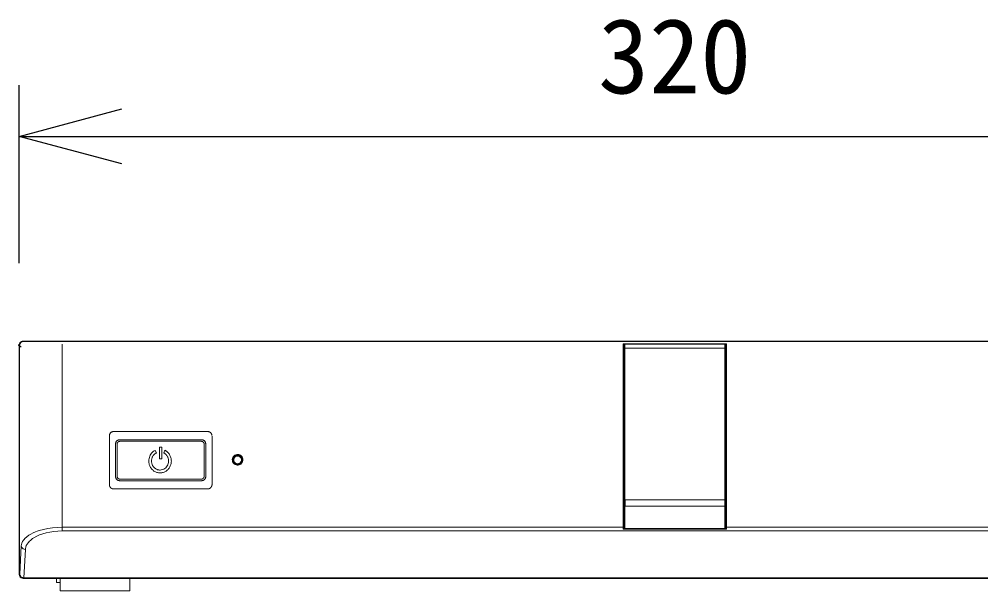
# Model space of a CAD drawing. Units: millimetres, scale not verified. Extents: x -62 to 63, y -57 to 57.
# Drawn here: x -35.7 to -12.24, y 26.31 to 40.28 of the extents above; entities that cross this region are included whole.
import ezdxf
from ezdxf.enums import TextEntityAlignment as Align

# ---------------------------------------------------------------- set-up
doc = ezdxf.new("R2010")
doc.units = ezdxf.units.MM
doc.header["$LTSCALE"] = 0.125
doc.header["$PDMODE"] = 32
doc.header["$PDSIZE"] = 0.025
for name, color, linetype in [('0-0_0', 7, 'Continuous'), ('0-1_Defpoints', 7, 'Continuous'), ('0-5_SUNPO', 7, 'Continuous')]:
    doc.layers.add(name, color=color, linetype=linetype)
doc.layers.add('0-6_GAIKEI', color=1, linetype='Continuous', lineweight=18)
doc.styles.add('ＭＳ ゴシック', font='')
doc.styles.get('ＭＳ ゴシック').set_extended_font_data('MS Gothic')

# ---------------------------------------------------------------- blocks, each defined once
blk = doc.blocks.new('_Open30')
at = {"layer": '0-0_0'}
blk.add_line((0, 0), (-1, 0), dxfattribs=at)
blk.add_lwpolyline([(-1, 0.26795), (0, 0), (-1, -0.26795)], dxfattribs=at)
blk = doc.blocks.new('D1')
at = {"layer": '0-1_Defpoints'}
blk.add_point((28.7863, 345.8201), dxfattribs=at)
at = {"layer": '0-5_SUNPO'}
for p, q in [((28.7863, 347.8201), (28.7863, 352.1699)), ((31.2863, 350.9199), (58.2865, 350.9199))]:
    blk.add_line(p, q, dxfattribs=at)
at = {"layer": '0-5_SUNPO', "xscale": 2.5, "yscale": 2.5, "rotation": 180}
blk.add_blockref('_Open30', (28.7863, 350.9199), dxfattribs=at)
at = {"layer": '0-5_SUNPO', "style": 'ＭＳ ゴシック'}
blk.add_text('320', height=1.833, dxfattribs=at).set_placement((42.9114, 351.4199), align=Align.BOTTOM_LEFT)

msp = doc.modelspace()

# ---------------------------------------------------------------- linework, layer by layer
at = {"layer": '0-6_GAIKEI', "color": 7}
for p, q in [((-3.8044, 32.4131), (-35.6045, 32.4131)), ((-35.7043, 32.3132), (-35.7043, 26.7132)), ((-35.6045, 26.613), (-3.8044, 26.613))]:
    msp.add_line(p, q, dxfattribs=at)
at = {"layer": '0-6_GAIKEI'}
for p, q in [((-35.5943, 32.4032), (-3.8143, 32.4032)), ((-35.3544, 32.4032), (-35.3544, 32.4131)), ((-35.6546, 32.2631), (-35.6945, 32.3034)), ((-35.6945, 32.3034), (-35.6945, 26.7132)), ((-34.6548, 27.7758), (-34.6548, 32.3404)), ((-20.9664, 32.2402), (-20.9664, 27.8167)), ((-20.9642, 32.3436), (-20.9653, 32.3404)), ((-20.9642, 32.3436), (-20.9272, 32.3436)), ((-20.9543, 32.3436), (-20.9543, 27.8333)), ((-20.9452, 32.3217), (-20.9469, 32.3234)), ((-20.9469, 32.3234), (-20.9469, 27.8333)), ((-20.9438, 27.8333), (-20.9438, 32.2353)), ((-20.925, 32.3418), (-18.4835, 32.3418)), ((-20.9236, 27.8333), (-20.9236, 32.2434)), ((-18.4835, 32.3418), (-18.4852, 32.2434)), ((-18.4849, 27.8333), (-18.4849, 32.2434)), ((-18.4835, 32.3418), (-18.4817, 32.3436)), ((-18.4634, 32.3217), (-18.4651, 32.2353)), ((-18.4651, 27.8333), (-18.4651, 32.2353)), ((-18.462, 27.8333), (-18.462, 32.3234)), ((-18.4546, 32.3436), (-18.4546, 27.8333)), ((-18.4443, 32.3436), (-18.4433, 32.3404)), ((-18.4426, 32.2402), (-18.4426, 27.8167)), ((-33.5034, 28.9026), (-33.5034, 30.1028)), ((-33.4034, 30.2028), (-31.1031, 30.2028)), ((-30.9987, 28.8938), (-30.9987, 30.094)), ((-33.3534, 29.1026), (-33.3534, 29.9028)), ((-33.3153, 29.1108), (-33.3153, 29.8947)), ((-33.2534, 30.0028), (-31.2531, 30.0028)), ((-33.2453, 29.9647), (-31.2613, 29.9647)), ((-31.1913, 29.8947), (-31.1913, 29.1108)), ((-31.1532, 29.9028), (-31.1532, 29.1026)), ((-35.7043, 29.5132), (-35.6945, 29.5132)), ((-31.2531, 29.0026), (-33.2534, 29.0026)), ((-31.2613, 29.0407), (-33.2453, 29.0407)), ((-31.1031, 28.8026), (-33.4034, 28.8026)), ((-34.6548, 27.8644), (-20.9543, 27.8644)), ((-18.4426, 27.8167), (-20.9664, 27.8167)), ((-18.4546, 27.8333), (-20.9543, 27.8333)), ((-18.4546, 27.8644), (-4.7343, 27.8644)), ((-35.7043, 27.5133), (-35.6945, 27.5133)), ((-35.6895, 26.7182), (-35.6546, 27.4107)), ((-35.5893, 26.6292), (-35.5544, 27.3221)), ((-35.6895, 26.7182), (-35.6945, 26.7132)), ((-35.5893, 26.618), (-35.5943, 26.613)), ((-3.8192, 26.6292), (-35.5893, 26.6292)), ((-3.8192, 26.618), (-35.5893, 26.618)), ((-34.7945, 26.613), (-34.7945, 26.5132)), ((-33.0045, 26.613), (-33.0045, 26.3132)), ((-34.7046, 26.5132), (-34.7945, 26.5132))]:
    msp.add_line(p, q, dxfattribs=at)
at = {"layer": '0-6_GAIKEI', "color": 7}
for points in [[(-35.6045, 32.4131), (-35.6289, 32.4102), (-35.6521, 32.4011), (-35.6722, 32.3866), (-35.6881, 32.3675), (-35.699, 32.3453), (-35.704, 32.321), (-35.7043, 32.3132)], [(-35.7043, 26.7132), (-35.7012, 26.6885), (-35.6924, 26.6656), (-35.6779, 26.6451), (-35.6588, 26.6292), (-35.6366, 26.6183), (-35.6123, 26.6134), (-35.6045, 26.613)]]:
    msp.add_lwpolyline(points, dxfattribs=at)
at = {"layer": '0-6_GAIKEI'}
for points in [[(-35.5943, 32.4032), (-35.619, 32.4), (-35.6423, 32.3912), (-35.6624, 32.3767), (-35.6782, 32.3577), (-35.6892, 32.3354), (-35.6941, 32.3111), (-35.6945, 32.3034)], [(-20.9664, 32.2402), (-20.966, 32.3206), (-20.9656, 32.3386), (-20.9656, 32.3401), (-20.9653, 32.3404)], [(-20.9268, 32.3436), (-20.9448, 32.3323), (-20.9469, 32.3234)], [(-20.925, 32.3418), (-20.9431, 32.3305), (-20.9452, 32.3217), (-20.9438, 32.2353), (-20.9434, 32.2367), (-20.9423, 32.2381), (-20.9399, 32.2398), (-20.9328, 32.2427), (-20.9236, 32.2434)], [(-20.925, 32.3418), (-20.9268, 32.3436), (-18.4443, 32.3436)], [(-20.9254, 32.3418), (-20.9236, 32.2434), (-18.4849, 32.2434)], [(-18.4651, 32.2353), (-18.4655, 32.2367), (-18.4662, 32.2377), (-18.4687, 32.2398), (-18.4761, 32.2427), (-18.4849, 32.2434)], [(-18.4634, 32.3217), (-18.475, 32.3397), (-18.4835, 32.3418)], [(-18.4634, 32.3217), (-18.462, 32.3234), (-18.4733, 32.3414), (-18.4817, 32.3436)], [(-18.4426, 32.2402), (-18.4429, 32.3206), (-18.4433, 32.3386), (-18.4433, 32.3404)], [(-33.4034, 30.2028), (-33.4098, 30.2026), (-33.416, 30.202), (-33.4221, 30.201), (-33.4281, 30.1997), (-33.4339, 30.1981), (-33.4396, 30.196), (-33.4451, 30.1937), (-33.4504, 30.1911), (-33.4556, 30.1881), (-33.4606, 30.1849), (-33.4653, 30.1813), (-33.4698, 30.1775), (-33.4741, 30.1735), (-33.4782, 30.1692), (-33.482, 30.1647), (-33.4855, 30.1599), (-33.4887, 30.155), (-33.4917, 30.1498), (-33.4943, 30.1444), (-33.4967, 30.1389), (-33.4987, 30.1332), (-33.5004, 30.1274), (-33.5017, 30.1214), (-33.5026, 30.1153), (-33.5032, 30.1091), (-33.5034, 30.1028)], [(-31.0031, 30.1028), (-31.0033, 30.1091), (-31.0039, 30.1153), (-31.0048, 30.1214), (-31.0062, 30.1274), (-31.0078, 30.1332), (-31.0098, 30.1389), (-31.0122, 30.1444), (-31.0148, 30.1498), (-31.0178, 30.155), (-31.021, 30.1599), (-31.0245, 30.1647), (-31.0283, 30.1692), (-31.0324, 30.1735), (-31.0367, 30.1775), (-31.0412, 30.1813), (-31.046, 30.1849), (-31.0509, 30.1881), (-31.0561, 30.1911), (-31.0615, 30.1937), (-31.067, 30.196), (-31.0727, 30.1981), (-31.0785, 30.1997), (-31.0845, 30.201), (-31.0906, 30.202), (-31.0968, 30.2026), (-31.1031, 30.2028)], [(-33.2534, 30.0028), (-33.2597, 30.0026), (-33.2659, 30.002), (-33.272, 30.001), (-33.278, 29.9997), (-33.2839, 29.998), (-33.2895, 29.996), (-33.2951, 29.9937), (-33.3004, 29.991), (-33.3056, 29.9881), (-33.3105, 29.9848), (-33.3153, 29.9813), (-33.3198, 29.9775), (-33.3241, 29.9735), (-33.3282, 29.9692), (-33.332, 29.9646), (-33.3355, 29.9599), (-33.3387, 29.9549), (-33.3417, 29.9498), (-33.3443, 29.9444), (-33.3467, 29.9389), (-33.3487, 29.9332), (-33.3504, 29.9274), (-33.3517, 29.9214), (-33.3526, 29.9153), (-33.3532, 29.9091), (-33.3534, 29.9028)], [(-33.2453, 29.9647), (-33.2497, 29.9645), (-33.2541, 29.9641), (-33.2584, 29.9634), (-33.2625, 29.9625), (-33.2666, 29.9613), (-33.2706, 29.9599), (-33.2745, 29.9583), (-33.2782, 29.9565), (-33.2818, 29.9544), (-33.2853, 29.9521), (-33.2886, 29.9496), (-33.2918, 29.947), (-33.2948, 29.9441), (-33.2976, 29.9411), (-33.3003, 29.938), (-33.3027, 29.9346), (-33.305, 29.9312), (-33.3071, 29.9276), (-33.3089, 29.9238), (-33.3106, 29.9199), (-33.312, 29.916), (-33.3131, 29.9119), (-33.3141, 29.9077), (-33.3147, 29.9034), (-33.3151, 29.8991), (-33.3153, 29.8947)], [(-31.1913, 29.8947), (-31.1914, 29.8991), (-31.1918, 29.9034), (-31.1925, 29.9077), (-31.1934, 29.9119), (-31.1946, 29.916), (-31.196, 29.9199), (-31.1976, 29.9238), (-31.1995, 29.9275), (-31.2015, 29.9312), (-31.2038, 29.9346), (-31.2063, 29.938), (-31.2089, 29.9411), (-31.2118, 29.9441), (-31.2148, 29.947), (-31.218, 29.9496), (-31.2213, 29.9521), (-31.2248, 29.9544), (-31.2284, 29.9564), (-31.2321, 29.9583), (-31.236, 29.9599), (-31.24, 29.9613), (-31.244, 29.9625), (-31.2482, 29.9634), (-31.2525, 29.9641), (-31.2568, 29.9645), (-31.2613, 29.9646)], [(-31.1532, 29.9028), (-31.1534, 29.9091), (-31.1539, 29.9153), (-31.1549, 29.9214), (-31.1562, 29.9274), (-31.1579, 29.9332), (-31.1599, 29.9389), (-31.1622, 29.9444), (-31.1649, 29.9498), (-31.1678, 29.9549), (-31.1711, 29.9599), (-31.1746, 29.9646), (-31.1784, 29.9692), (-31.1824, 29.9735), (-31.1867, 29.9775), (-31.1913, 29.9813), (-31.196, 29.9848), (-31.201, 29.9881), (-31.2061, 29.991), (-31.2115, 29.9937), (-31.217, 29.996), (-31.2227, 29.998), (-31.2285, 29.9997), (-31.2345, 30.001), (-31.2406, 30.002), (-31.2468, 30.0026), (-31.2531, 30.0028)], [(-32.387, 29.7439), (-32.4119, 29.7295), (-32.435, 29.7125), (-32.4562, 29.6933), (-32.4754, 29.6721), (-32.4924, 29.6489), (-32.5071, 29.6242), (-32.5195, 29.598), (-32.5293, 29.5706), (-32.5364, 29.5422), (-32.5408, 29.5129), (-32.5423, 29.4831), (-32.5416, 29.4622), (-32.5395, 29.4415), (-32.536, 29.4212), (-32.5312, 29.4013), (-32.5251, 29.3818), (-32.5177, 29.3629), (-32.509, 29.3446), (-32.499, 29.3269), (-32.4879, 29.31), (-32.4755, 29.2938), (-32.4619, 29.2785), (-32.4473, 29.2641), (-32.4319, 29.2511), (-32.4158, 29.2392), (-32.399, 29.2287), (-32.3816, 29.2196), (-32.3636, 29.2117), (-32.3452, 29.2053), (-32.3262, 29.2002), (-32.3069, 29.1966), (-32.2873, 29.1943), (-32.2674, 29.1936), (-32.2475, 29.1943), (-32.2279, 29.1966), (-32.2086, 29.2002), (-32.1897, 29.2053), (-32.1712, 29.2117), (-32.1532, 29.2196)], [(-32.3542, 29.2827), (-32.3674, 29.2897), (-32.3801, 29.2977), (-32.3923, 29.3066), (-32.404, 29.3166), (-32.415, 29.3275), (-32.4254, 29.3392), (-32.4349, 29.3515), (-32.4434, 29.3644), (-32.451, 29.3778), (-32.4576, 29.3917), (-32.4633, 29.4061), (-32.468, 29.4209), (-32.4716, 29.436), (-32.4743, 29.4515), (-32.4759, 29.4672), (-32.4764, 29.4831), (-32.4759, 29.4991), (-32.4743, 29.5148), (-32.4716, 29.5303), (-32.468, 29.5455), (-32.4633, 29.5603), (-32.4576, 29.5747), (-32.451, 29.5887), (-32.4434, 29.6021), (-32.4349, 29.6151), (-32.4254, 29.6274), (-32.415, 29.6391), (-32.4105, 29.6437), (-32.4058, 29.6482), (-32.4009, 29.6526), (-32.396, 29.6568), (-32.391, 29.6608), (-32.3858, 29.6647), (-32.3806, 29.6684), (-32.3752, 29.672), (-32.3697, 29.6753), (-32.3641, 29.6785), (-32.3585, 29.6815), (-32.387, 29.7439)], [(-32.1772, 29.682), (-32.1714, 29.679), (-32.1657, 29.6757), (-32.1602, 29.6724), (-32.1547, 29.6688), (-32.1493, 29.6651), (-32.1441, 29.6611), (-32.1389, 29.6571), (-32.1339, 29.6528), (-32.129, 29.6484), (-32.1242, 29.6438), (-32.1195, 29.6391), (-32.1092, 29.6274), (-32.0998, 29.6151), (-32.0913, 29.6021), (-32.0837, 29.5887), (-32.0771, 29.5747), (-32.0714, 29.5603), (-32.0668, 29.5455), (-32.0631, 29.5303), (-32.0605, 29.5148), (-32.0589, 29.4991), (-32.0583, 29.4831), (-32.0606, 29.4506), (-32.0672, 29.4196), (-32.0778, 29.3904), (-32.0921, 29.3633), (-32.1097, 29.3388), (-32.1303, 29.317), (-32.1536, 29.2985), (-32.1793, 29.2835), (-32.2071, 29.2723), (-32.2365, 29.2653), (-32.2674, 29.263), (-32.2825, 29.2635), (-32.2975, 29.2652), (-32.3121, 29.268), (-32.3265, 29.2718), (-32.3405, 29.2767), (-32.3542, 29.2827)], [(-32.1532, 29.2196), (-32.1358, 29.2287), (-32.119, 29.2392), (-32.1029, 29.2511), (-32.0876, 29.2641), (-32.073, 29.2785), (-32.0594, 29.2938), (-32.047, 29.31), (-32.0358, 29.3269), (-32.0258, 29.3446), (-32.0171, 29.3629), (-32.0097, 29.3818), (-32.0035, 29.4013), (-31.9987, 29.4212), (-31.9952, 29.4415), (-31.9931, 29.4622), (-31.9924, 29.4831), (-31.9931, 29.5041), (-31.9952, 29.5248), (-31.9987, 29.5452), (-32.0035, 29.5651), (-32.0097, 29.5846), (-32.0171, 29.6035), (-32.0258, 29.6218), (-32.0358, 29.6395), (-32.047, 29.6565), (-32.0594, 29.6726), (-32.073, 29.688), (-32.0791, 29.6943), (-32.0854, 29.7003), (-32.0919, 29.7062), (-32.0985, 29.7118), (-32.1052, 29.7172), (-32.1121, 29.7224), (-32.1191, 29.7273), (-32.1263, 29.732), (-32.1336, 29.7365), (-32.141, 29.7407), (-32.1486, 29.7447), (-32.1772, 29.682)], [(-33.3534, 29.1026), (-33.3532, 29.0963), (-33.3526, 29.0901), (-33.3517, 29.084), (-33.3504, 29.078), (-33.3487, 29.0722), (-33.3467, 29.0665), (-33.3443, 29.061), (-33.3417, 29.0556), (-33.3387, 29.0505), (-33.3355, 29.0455), (-33.332, 29.0408), (-33.3282, 29.0362), (-33.3241, 29.0319), (-33.3198, 29.0279), (-33.3153, 29.0241), (-33.3105, 29.0206), (-33.3056, 29.0173), (-33.3004, 29.0144), (-33.2951, 29.0117), (-33.2896, 29.0094), (-33.2839, 29.0074), (-33.278, 29.0057), (-33.2721, 29.0044), (-33.266, 29.0034), (-33.2598, 29.0028), (-33.2534, 29.0026)], [(-33.3153, 29.1108), (-33.3152, 29.1063), (-33.3148, 29.102), (-33.3141, 29.0977), (-33.3132, 29.0935), (-33.312, 29.0894), (-33.3106, 29.0855), (-33.309, 29.0816), (-33.3071, 29.0779), (-33.305, 29.0742), (-33.3028, 29.0708), (-33.3003, 29.0674), (-33.2976, 29.0643), (-33.2948, 29.0613), (-33.2918, 29.0584), (-33.2886, 29.0558), (-33.2853, 29.0533), (-33.2818, 29.051), (-33.2782, 29.049), (-33.2745, 29.0471), (-33.2706, 29.0455), (-33.2666, 29.0441), (-33.2625, 29.0429), (-33.2584, 29.042), (-33.2541, 29.0413), (-33.2497, 29.0409), (-33.2453, 29.0407)], [(-31.2613, 29.0407), (-31.2568, 29.0409), (-31.2525, 29.0413), (-31.2482, 29.042), (-31.244, 29.0429), (-31.2399, 29.0441), (-31.2359, 29.0455), (-31.2321, 29.0471), (-31.2283, 29.049), (-31.2247, 29.051), (-31.2213, 29.0533), (-31.2179, 29.0558), (-31.2148, 29.0584), (-31.2117, 29.0613), (-31.2089, 29.0643), (-31.2063, 29.0674), (-31.2038, 29.0708), (-31.2015, 29.0742), (-31.1995, 29.0778), (-31.1976, 29.0816), (-31.196, 29.0855), (-31.1946, 29.0894), (-31.1934, 29.0935), (-31.1925, 29.0977), (-31.1918, 29.102), (-31.1914, 29.1063), (-31.1913, 29.1108)], [(-31.2531, 29.0026), (-31.2468, 29.0028), (-31.2406, 29.0034), (-31.2345, 29.0044), (-31.2285, 29.0057), (-31.2227, 29.0074), (-31.217, 29.0094), (-31.2115, 29.0117), (-31.2061, 29.0144), (-31.2009, 29.0173), (-31.196, 29.0206), (-31.1912, 29.0241), (-31.1867, 29.0279), (-31.1824, 29.0319), (-31.1783, 29.0362), (-31.1745, 29.0408), (-31.171, 29.0455), (-31.1678, 29.0505), (-31.1648, 29.0556), (-31.1622, 29.061), (-31.1598, 29.0665), (-31.1578, 29.0722), (-31.1562, 29.078), (-31.1548, 29.084), (-31.1539, 29.0901), (-31.1533, 29.0963), (-31.1531, 29.1026)], [(-33.5034, 28.9026), (-33.5032, 28.8963), (-33.5026, 28.8901), (-33.5017, 28.884), (-33.5004, 28.878), (-33.4987, 28.8722), (-33.4967, 28.8665), (-33.4943, 28.861), (-33.4917, 28.8556), (-33.4887, 28.8505), (-33.4855, 28.8455), (-33.482, 28.8407), (-33.4782, 28.8362), (-33.4741, 28.8319), (-33.4698, 28.8279), (-33.4653, 28.8241), (-33.4606, 28.8205), (-33.4556, 28.8173), (-33.4504, 28.8143), (-33.4451, 28.8117), (-33.4396, 28.8094), (-33.4339, 28.8073), (-33.4281, 28.8057), (-33.4221, 28.8044), (-33.416, 28.8034), (-33.4098, 28.8028), (-33.4034, 28.8026)], [(-31.1031, 28.8026), (-31.0968, 28.8028), (-31.0906, 28.8034), (-31.0845, 28.8044), (-31.0785, 28.8057), (-31.0727, 28.8073), (-31.067, 28.8094), (-31.0615, 28.8117), (-31.0561, 28.8143), (-31.0509, 28.8173), (-31.046, 28.8205), (-31.0412, 28.8241), (-31.0367, 28.8279), (-31.0324, 28.8319), (-31.0283, 28.8362), (-31.0245, 28.8407), (-31.021, 28.8455), (-31.0178, 28.8505), (-31.0148, 28.8556), (-31.0122, 28.861), (-31.0098, 28.8665), (-31.0078, 28.8722), (-31.0062, 28.878), (-31.0048, 28.884), (-31.0039, 28.8901), (-31.0033, 28.8963), (-31.0031, 28.9026)], [(-35.6546, 27.4107), (-35.6497, 27.4456), (-35.6394, 27.4798), (-35.6239, 27.5137), (-35.6028, 27.5469), (-35.5862, 27.5683), (-35.5671, 27.5895), (-35.5227, 27.6301), (-35.4701, 27.6682), (-35.4211, 27.6982), (-35.3671, 27.7257), (-35.3089, 27.7511), (-35.2627, 27.7684), (-35.2147, 27.7846), (-35.1134, 27.8125), (-35.0062, 27.8347), (-34.8951, 27.851), (-34.7808, 27.8608), (-34.6548, 27.8644)], [(-35.6546, 27.4107), (-35.6511, 27.3891), (-35.6419, 27.3683), (-35.6271, 27.3507), (-35.608, 27.3362), (-35.5855, 27.3267), (-35.5611, 27.3225), (-35.5544, 27.3221), (-35.5512, 27.3503), (-35.5449, 27.3786), (-35.5315, 27.4156), (-35.5121, 27.4516), (-35.487, 27.4872), (-35.4563, 27.5218), (-35.433, 27.5436), (-35.4077, 27.5652), (-35.3787, 27.5867), (-35.3473, 27.6075), (-35.2785, 27.6456), (-35.2084, 27.677), (-35.1318, 27.7049), (-35.0489, 27.7285), (-34.961, 27.7479), (-34.8616, 27.7631), (-34.7593, 27.7726), (-34.6548, 27.7758), (-4.7389, 27.7758)], [(-35.6945, 26.7132), (-35.6913, 26.6885), (-35.6821, 26.6653), (-35.6677, 26.6451), (-35.6489, 26.6292), (-35.6264, 26.6183), (-35.6024, 26.6134), (-35.5943, 26.613)], [(-35.6895, 26.7182), (-35.6864, 26.6935), (-35.6772, 26.6702), (-35.6627, 26.6501), (-35.644, 26.6342), (-35.6215, 26.6233), (-35.5974, 26.6183), (-35.5893, 26.618)], [(-35.6895, 26.7182), (-35.686, 26.6963), (-35.6768, 26.6758), (-35.662, 26.6578), (-35.643, 26.6434), (-35.6204, 26.6339), (-35.596, 26.6296), (-35.5893, 26.6292), (-35.5893, 26.618)], [(-34.7046, 26.613), (-34.7046, 26.3132), (-33.0045, 26.3132)]]:
    msp.add_lwpolyline(points, dxfattribs=at)
for points in [[(-32.2229, 29.8244), (-32.2819, 29.8244), (-32.2819, 29.5327), (-32.2229, 29.5327)], [(-30.2444, 29.5132), (-30.2469, 29.5379), (-30.2539, 29.5619), (-30.2652, 29.5838), (-30.2807, 29.6035), (-30.2998, 29.6194), (-30.3213, 29.6318), (-30.3449, 29.6399), (-30.3696, 29.6431), (-30.3943, 29.6416), (-30.4187, 29.6353), (-30.4409, 29.6247), (-30.461, 29.6099), (-30.4779, 29.5919), (-30.491, 29.5707), (-30.4998, 29.5475), (-30.504, 29.5228), (-30.5034, 29.4981), (-30.4984, 29.4737), (-30.4885, 29.4508), (-30.4744, 29.43), (-30.4568, 29.4127), (-30.436, 29.3986), (-30.413, 29.389), (-30.3887, 29.3841), (-30.364, 29.3837), (-30.3393, 29.388), (-30.3164, 29.3968), (-30.2952, 29.4102), (-30.2769, 29.4272), (-30.2624, 29.4473), (-30.2518, 29.4698), (-30.2458, 29.4938)], [(-30.2733, 29.5634), (-30.2874, 29.5839), (-30.3058, 29.6008), (-30.3269, 29.6135), (-30.3506, 29.6212), (-30.3753, 29.6241), (-30.4, 29.6212), (-30.4236, 29.6132), (-30.4451, 29.6004), (-30.4631, 29.5835), (-30.4772, 29.5631), (-30.4867, 29.5401), (-30.491, 29.5154), (-30.4899, 29.4907), (-30.4836, 29.4667), (-30.4723, 29.4445), (-30.4564, 29.4251), (-30.437, 29.41), (-30.4148, 29.399), (-30.3904, 29.393), (-30.3658, 29.3923), (-30.3414, 29.3969), (-30.3185, 29.4068), (-30.298, 29.4212), (-30.2814, 29.4396), (-30.2691, 29.4611), (-30.2613, 29.4848), (-30.2592, 29.5094), (-30.262, 29.5341), (-30.2702, 29.5578)], [(-30.2726, 29.5686), (-30.2867, 29.5891), (-30.3051, 29.606), (-30.3262, 29.6187), (-30.3499, 29.6265), (-30.3746, 29.6293), (-30.3993, 29.6265), (-30.4229, 29.6184), (-30.4444, 29.6056), (-30.4624, 29.5887), (-30.4765, 29.5683), (-30.4861, 29.5453), (-30.4903, 29.5206), (-30.4892, 29.496), (-30.4829, 29.4719), (-30.4716, 29.4497), (-30.4557, 29.4303), (-30.4363, 29.4152), (-30.4141, 29.4042), (-30.3897, 29.3982), (-30.3651, 29.3975), (-30.3407, 29.4021), (-30.3178, 29.412), (-30.2973, 29.4264), (-30.2807, 29.4448), (-30.2684, 29.4663), (-30.2606, 29.49), (-30.2585, 29.5146), (-30.2613, 29.5393), (-30.2695, 29.563)], [(-30.2733, 29.5683), (-30.2878, 29.5887), (-30.3058, 29.6056), (-30.3273, 29.618), (-30.3509, 29.6258), (-30.3756, 29.6282), (-30.4003, 29.625), (-30.424, 29.6169), (-30.4451, 29.6039), (-30.4628, 29.5866), (-30.4765, 29.5658), (-30.4857, 29.5429), (-30.4892, 29.5182), (-30.4878, 29.4935), (-30.4808, 29.4695), (-30.4688, 29.4476), (-30.4525, 29.4289), (-30.4328, 29.4141), (-30.4099, 29.4039), (-30.3855, 29.3986), (-30.3608, 29.3989), (-30.3365, 29.4046), (-30.3142, 29.4152), (-30.2945, 29.4303), (-30.2786, 29.4494), (-30.2673, 29.4716), (-30.2606, 29.4956), (-30.2596, 29.5203), (-30.2638, 29.545), (-30.2733, 29.5679)], [(-30.2779, 29.5658), (-30.292, 29.5862), (-30.3107, 29.6028), (-30.3322, 29.6148), (-30.3562, 29.6215), (-30.3809, 29.6229), (-30.4056, 29.6187), (-30.4286, 29.6088), (-30.4486, 29.5944), (-30.4649, 29.5757), (-30.4765, 29.5538), (-30.4832, 29.5298), (-30.4839, 29.5051), (-30.4793, 29.4808), (-30.4695, 29.4578), (-30.4547, 29.4381), (-30.4356, 29.4218), (-30.4137, 29.4106), (-30.3897, 29.4042), (-30.3647, 29.4035), (-30.3404, 29.4084), (-30.3178, 29.4187), (-30.298, 29.4338), (-30.2821, 29.4529), (-30.2712, 29.4751), (-30.2652, 29.4995), (-30.2648, 29.5242), (-30.2702, 29.5485)], [(-30.4229, 29.424), (-30.4, 29.4148), (-30.3753, 29.4116), (-30.3506, 29.4144), (-30.3277, 29.4233), (-30.3072, 29.437), (-30.2906, 29.4557), (-30.2793, 29.4779), (-30.2733, 29.5019), (-30.2737, 29.5266), (-30.28, 29.5506), (-30.292, 29.5725), (-30.3089, 29.5908), (-30.3298, 29.6042), (-30.353, 29.6124), (-30.3777, 29.6145), (-30.4024, 29.6109), (-30.425, 29.6011), (-30.4451, 29.5862), (-30.4607, 29.5669), (-30.4709, 29.5443), (-30.4758, 29.5199), (-30.4744, 29.4952), (-30.467, 29.4716), (-30.4539, 29.4504), (-30.4363, 29.4328)], [(-30.3287, 29.5927), (-30.352, 29.6015), (-30.3767, 29.6043), (-30.401, 29.6008), (-30.4239, 29.5913), (-30.4433, 29.5761), (-30.4585, 29.5563), (-30.468, 29.5334), (-30.4716, 29.5091), (-30.4688, 29.4844), (-30.4596, 29.4611), (-30.4448, 29.4413), (-30.4257, 29.4258), (-30.4031, 29.4156), (-30.3784, 29.4114), (-30.3537, 29.4138), (-30.3305, 29.4223), (-30.3104, 29.4364), (-30.2941, 29.4555), (-30.2836, 29.4777), (-30.2786, 29.502), (-30.2804, 29.5267), (-30.2885, 29.5503), (-30.3019, 29.5708), (-30.3206, 29.5874)], [(-30.328, 29.5979), (-30.3513, 29.6067), (-30.376, 29.6095), (-30.4003, 29.606), (-30.4233, 29.5965), (-30.4426, 29.5813), (-30.4578, 29.5615), (-30.4674, 29.5386), (-30.4709, 29.5143), (-30.4681, 29.4896), (-30.4589, 29.4663), (-30.4441, 29.4465), (-30.425, 29.431), (-30.4024, 29.4208), (-30.3777, 29.4166), (-30.353, 29.419), (-30.3298, 29.4275), (-30.3097, 29.4416), (-30.2934, 29.4607), (-30.2829, 29.4829), (-30.2779, 29.5072), (-30.2797, 29.5319), (-30.2878, 29.5556), (-30.3012, 29.576), (-30.3199, 29.5926)], [(-20.9162, 28.535), (-20.9162, 28.3797), (-18.4884, 28.3797), (-18.4884, 28.535)]]:
    msp.add_lwpolyline(points, close=True, dxfattribs=at)

# ---------------------------------------------------------------- block references
at = {"layer": '0-5_SUNPO'}
msp.add_blockref('D1', (-64.4907, -313.5069), dxfattribs=at)

doc.saveas('drawing.dxf')
